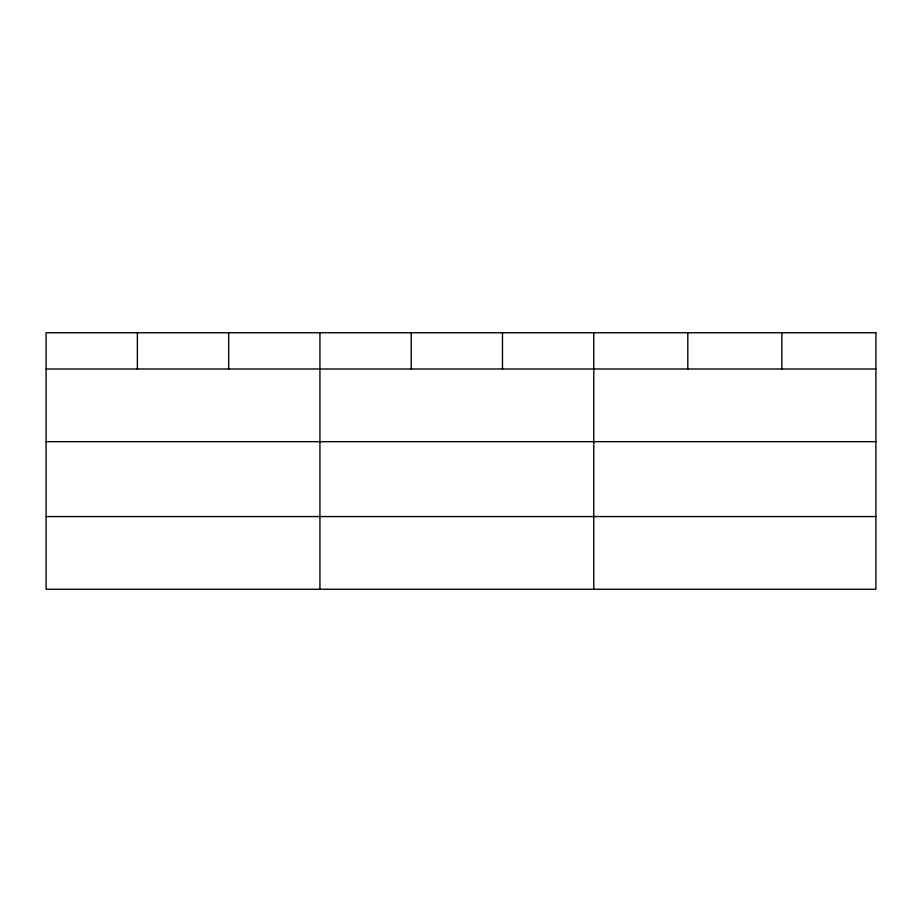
<?xml version="1.0" encoding="UTF-8"?>
<svg xmlns="http://www.w3.org/2000/svg" width="922" height="922" viewBox="0 0 922 922"><rect width="100%" height="100%" fill="white"/><g stroke="black" fill="none" stroke-linecap="round" stroke-linejoin="round"><path stroke-width="1.38" d="M46.1 368.996L875.9 368.996M46.1 441.673L875.9 441.673M46.1 516.562L875.9 516.562M781.856 332.75L781.856 368.996M687.812 332.75L687.812 368.996M593.768 332.75L593.768 589.25M502.49 332.75L502.49 368.996M411.212 332.75L411.212 368.996M319.934 332.75L319.934 589.25M228.656 332.75L228.656 368.996M137.378 332.75L137.378 368.996M875.9 332.75L46.1 332.75L46.1 589.25L875.9 589.25L875.9 332.75"/></g></svg>
